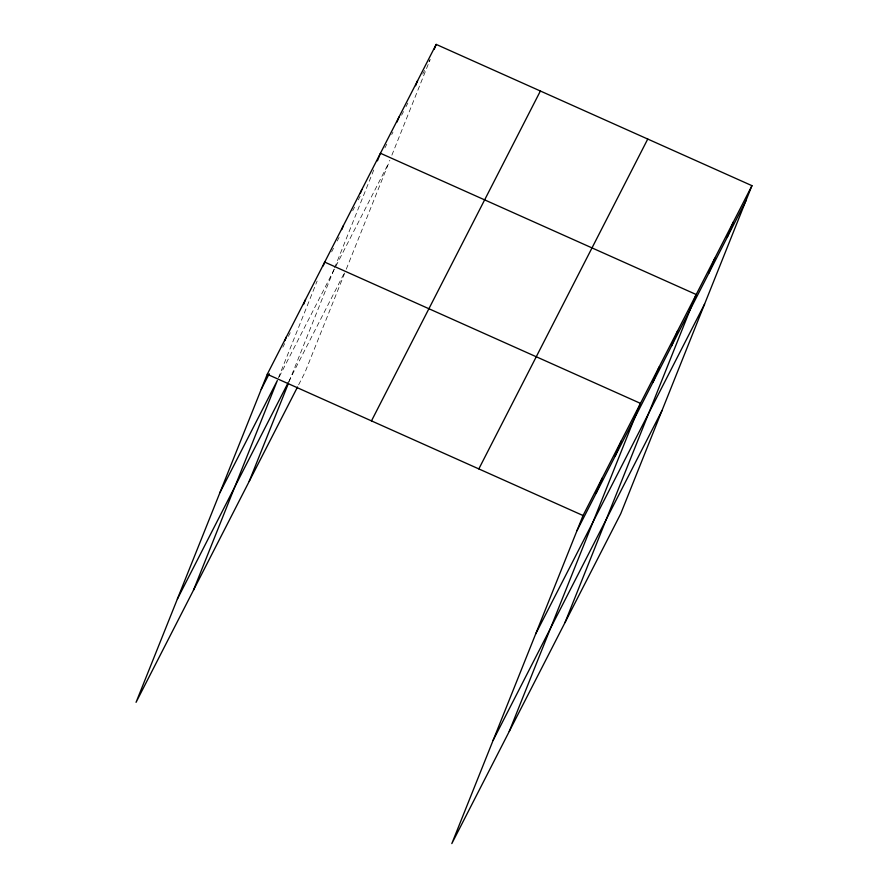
<?xml version="1.0" encoding="UTF-8"?>
<svg xmlns="http://www.w3.org/2000/svg" width="888" height="888" viewBox="0 0 888 888"><rect width="100%" height="100%" fill="white"/><g stroke="black" fill="none" stroke-linecap="round" stroke-linejoin="round"><path stroke-width="0.67" stroke-dasharray="4.44 3.33" d="M278.355 377.977L317.105 281.096M288.989 381.884L334.099 269.12M334.61 267.854L374.381 168.409M344.733 273.038L304.961 372.472L298.146 385.769M346.264 269.208L389.843 160.273M391.874 155.167L430.125 59.552L428.26 63.181M282.817 347.208L284.671 343.601M288.378 336.363L290.232 332.745M331.646 251.87L333.5 248.24M337.218 240.981L339.072 237.351M352.703 210.745L354.556 207.115M358.275 199.856L360.128 196.226M384.904 147.852L386.768 144.222M391.719 134.543L392.962 132.123M401.631 115.196L403.485 111.566M405.96 106.727L407.825 103.097M422.688 74.07L424.542 70.441M279.198 376.901L388.822 162.815M288.667 381.696L344.411 272.838"/><path stroke-width="1.33" d="M751.947 185.67L583.039 515.528L451.814 843.6L620.734 513.73L751.947 185.67L436.186 44.4L267.266 374.27L136.053 702.33L297.536 386.979M284.893 340.67L286.413 336.885M303.53 304.551L305.561 299.5M193.484 590.176L277.334 380.53L219.902 492.685M323.188 265.901L324.697 262.115L640.47 403.374L509.246 731.446M341.769 229.615L343.279 225.829M360.339 193.329L361.86 189.544M249.217 481.329L288.489 383.161M377.411 160.839L380.441 153.258L696.203 294.516L564.99 622.588M397.003 122.022L399.023 116.972M415.584 85.736L417.604 80.686M434.165 49.45L436.186 44.4M596.114 493.306L602.175 478.144M615.262 455.921L621.323 440.759M652.98 382.251L659.051 367.088M671.561 345.965L677.633 330.802M708.724 273.393L714.785 258.242M727.305 237.107L733.366 221.956M261.205 389.421L269.231 373.748M177.356 599.078L288.045 382.906M371.473 420.879L540.381 91.02M478.832 468.908L647.752 139.05M576.978 530.691L745.887 200.821M535.675 633.954L704.584 304.084M493.118 740.337L662.037 410.478M267.266 374.27L583.039 515.528"/></g></svg>
